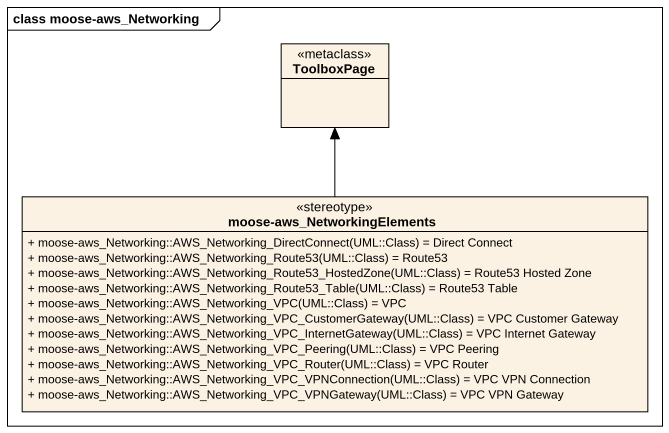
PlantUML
@startuml
mainframe class moose-aws_Networking
hide circle
hide empty members
skinparam classAttributeIconSize 0
class ToolboxPage <<metaclass>>
class "moose-aws_NetworkingElements" as moose_aws_NetworkingElements <<stereotype>> {
  {field} + moose-aws_Networking::AWS_Networking_DirectConnect(UML::Class) = Direct Connect
  {field} + moose-aws_Networking::AWS_Networking_Route53(UML::Class) = Route53
  {field} + moose-aws_Networking::AWS_Networking_Route53_HostedZone(UML::Class) = Route53 Hosted Zone
  {field} + moose-aws_Networking::AWS_Networking_Route53_Table(UML::Class) = Route53 Table
  {field} + moose-aws_Networking::AWS_Networking_VPC(UML::Class) = VPC
  {field} + moose-aws_Networking::AWS_Networking_VPC_CustomerGateway(UML::Class) = VPC Customer Gateway
  {field} + moose-aws_Networking::AWS_Networking_VPC_InternetGateway(UML::Class) = VPC Internet Gateway
  {field} + moose-aws_Networking::AWS_Networking_VPC_Peering(UML::Class) = VPC Peering
  {field} + moose-aws_Networking::AWS_Networking_VPC_Router(UML::Class) = VPC Router
  {field} + moose-aws_Networking::AWS_Networking_VPC_VPNConnection(UML::Class) = VPC VPN Connection
  {field} + moose-aws_Networking::AWS_Networking_VPC_VPNGateway(UML::Class) = VPC VPN Gateway
}
moose_aws_NetworkingElements -up-> ToolboxPage
@enduml
